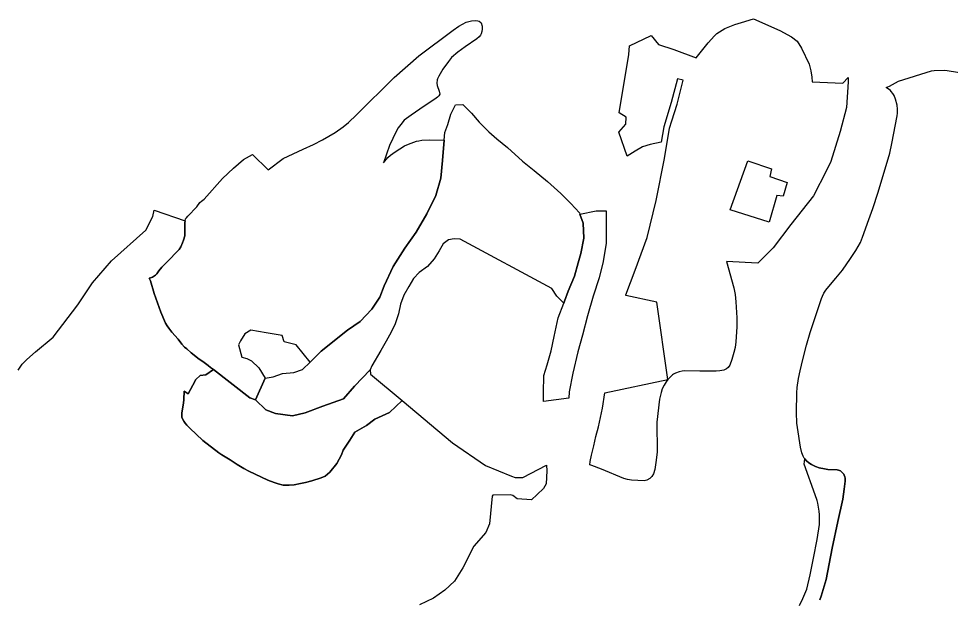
# Model space of a CAD drawing. Header units: millimetres. Extents: x 35444746 to 35449000, y 3482000 to 3488437.
# Drawn here: x 35446698.1 to 35446961.2, y 3487450.9 to 3487614.6 of the extents above; entities that cross this region are included whole.
import ezdxf

# ---------------------------------------------------------------- set-up
doc = ezdxf.new("R2010")
doc.units = ezdxf.units.MM
doc.layers.add('0203.02旱地整理', color=9, linetype='Continuous', true_color=0x808080)
doc.layers.add('0204.02水田整理', color=9, linetype='Continuous', true_color=0x808080)

msp = doc.modelspace()

# ---------------------------------------------------------------- linework, layer by layer
at = {"layer": '0203.02旱地整理', "color": 41}
for points in [[(35446822.245, 3487612.441), (35446824.326, 3487613.545), (35446825.808, 3487613.919), (35446827.109, 3487614.066), (35446827.676, 3487614), (35446828.015, 3487613.885), (35446828.508, 3487613.513), (35446828.613, 3487613.382), (35446828.857, 3487612.437), (35446828.9, 3487611.593), (35446828.791, 3487610.939), (35446828.567, 3487610.295), (35446828.371, 3487609.928), (35446828.049, 3487609.474), (35446827.38, 3487608.872), (35446824.079, 3487606.632), (35446821.953, 3487605.086), (35446820.166, 3487603.64), (35446819.318, 3487602.523), (35446817.788, 3487600.363), (35446816.633, 3487598.323), (35446816.251, 3487597.575), (35446816.175, 3487597.312), (35446816.104, 3487596.369), (35446816.161, 3487595.761), (35446816.716, 3487594.107), (35446816.91, 3487593.31), (35446816.626, 3487592.786), (35446816.276, 3487592.427), (35446815.886, 3487592.113), (35446811.235, 3487589.033), (35446808.863, 3487587.411), (35446806.857, 3487585.975), (35446805.863, 3487584.77), (35446805.187, 3487583.805), (35446804.632, 3487582.798), (35446802.729, 3487578.782), (35446801.003, 3487573.95), (35446802.195, 3487575.471), (35446802.966, 3487576.05), (35446804.277, 3487576.988), (35446806.976, 3487578.689), (35446808.052, 3487579.217), (35446810.317, 3487580.014), (35446810.943, 3487580.177), (35446811.831, 3487580.287), (35446814.066, 3487580.435), (35446818.114, 3487580.35), (35446817.673, 3487574.626), (35446817.158, 3487569.581), (35446815.749, 3487564.704), (35446813.199, 3487559.506), (35446810.242, 3487554.393), (35446807.043, 3487549.85), (35446803.761, 3487544.738), (35446801.209, 3487539.278), (35446799.971, 3487536.046), (35446797.762, 3487532.653), (35446794.41, 3487529.182), (35446790.902, 3487526.781), (35446783.429, 3487520.798), (35446780.341, 3487517.759), (35446776.361, 3487522.608), (35446773.01, 3487523.487), (35446772.382, 3487525.203), (35446767.901, 3487525.998), (35446763.587, 3487526.793), (35446761.905, 3487525.705), (35446760.691, 3487523.78), (35446760.062, 3487522.65), (35446761.026, 3487519.177), (35446762.492, 3487518.717), (35446763.729, 3487518.082), (35446765.827, 3487516.12), (35446767.667, 3487513.238), (35446764.942, 3487507.131), (35446763.307, 3487507.635), (35446753.034, 3487515.634), (35446752.183, 3487516.191), (35446751.552, 3487516.757), (35446750.057, 3487517.959), (35446749.002, 3487518.596), (35446746.786, 3487520.346), (35446745.49, 3487521.441), (35446744.893, 3487522.003), (35446744.14, 3487522.825), (35446743.037, 3487524.231), (35446741.34, 3487526.182), (35446740.448, 3487527.313), (35446739.993, 3487527.99), (35446739.549, 3487528.769), (35446738.149, 3487531.822), (35446736.286, 3487537.068), (35446735.242, 3487540.63), (35446734.863, 3487541.449), (35446735.313, 3487541.472), (35446735.874, 3487541.714), (35446736.697, 3487542.303), (35446737.026, 3487542.667), (35446737.612, 3487543.486), (35446738.492, 3487544.511), (35446739.761, 3487545.851), (35446743.366, 3487549.487), (35446743.869, 3487550.265), (35446744.327, 3487551.341), (35446744.629, 3487552.136), (35446744.97, 3487553.367), (35446745.007, 3487553.917), (35446744.952, 3487557.005), (35446745.011, 3487557.618), (35446745.188, 3487558.093), (35446745.412, 3487558.453), (35446745.782, 3487558.844), (35446748.343145, 3487561.523894), (35446749.198313, 3487562.700268), (35446749.676521, 3487563.109446), (35446750.379, 3487563.711), (35446755.617, 3487569.544), (35446758.656, 3487572.403), (35446761.531, 3487574.823), (35446764.039, 3487576.308), (35446768.518, 3487571.966), (35446772.718, 3487575.105), (35446778.352, 3487577.735), (35446781.252, 3487579.125), (35446783.81, 3487580.414), (35446787.379, 3487582.504), (35446789.653, 3487584.061), (35446791.12, 3487585.262), (35446793.405, 3487587.44), (35446804.069, 3487598.029), (35446811.004, 3487604.081), (35446820.666, 3487611.324)], [(35446822.245, 3487612.441), (35446824.326, 3487613.545), (35446825.808, 3487613.919), (35446827.109, 3487614.066), (35446827.676, 3487614), (35446828.015, 3487613.885), (35446828.508, 3487613.513), (35446828.613, 3487613.382), (35446828.857, 3487612.437), (35446828.9, 3487611.593), (35446828.791, 3487610.939), (35446828.567, 3487610.295), (35446828.371, 3487609.928), (35446828.049, 3487609.474), (35446827.38, 3487608.872), (35446824.079, 3487606.632), (35446821.953, 3487605.086), (35446820.166, 3487603.64), (35446819.318, 3487602.523), (35446817.788, 3487600.363), (35446816.633, 3487598.323), (35446816.251, 3487597.575), (35446816.175, 3487597.312), (35446816.104, 3487596.369), (35446816.161, 3487595.761), (35446816.716, 3487594.107), (35446816.91, 3487593.31), (35446816.626, 3487592.786), (35446816.276, 3487592.427), (35446815.886, 3487592.113), (35446811.235, 3487589.033), (35446808.863, 3487587.411), (35446806.857, 3487585.975), (35446805.863, 3487584.77), (35446805.187, 3487583.805), (35446804.632, 3487582.798), (35446802.729, 3487578.782), (35446801.003, 3487573.95), (35446802.195, 3487575.471), (35446802.966, 3487576.05), (35446804.277, 3487576.988), (35446806.976, 3487578.689), (35446808.052, 3487579.217), (35446810.317, 3487580.014), (35446810.943, 3487580.177), (35446811.831, 3487580.287), (35446814.066, 3487580.435), (35446818.114, 3487580.35), (35446817.673, 3487574.626), (35446817.158, 3487569.581), (35446815.749, 3487564.704), (35446813.199, 3487559.506), (35446810.242, 3487554.393), (35446807.043, 3487549.85), (35446803.761, 3487544.738), (35446801.209, 3487539.278), (35446799.971, 3487536.046), (35446797.762, 3487532.653), (35446794.41, 3487529.182), (35446790.902, 3487526.781), (35446783.429, 3487520.798), (35446780.341, 3487517.759), (35446776.361, 3487522.608), (35446773.01, 3487523.487), (35446772.382, 3487525.203), (35446767.901, 3487525.998), (35446763.587, 3487526.793), (35446761.905, 3487525.705), (35446760.691, 3487523.78), (35446760.062, 3487522.65), (35446761.026, 3487519.177), (35446762.492, 3487518.717), (35446763.729, 3487518.082), (35446765.827, 3487516.12), (35446767.667, 3487513.238), (35446764.942, 3487507.131), (35446763.307, 3487507.635), (35446753.034, 3487515.634), (35446752.183, 3487516.191), (35446751.552, 3487516.757), (35446750.057, 3487517.959), (35446749.002, 3487518.596), (35446746.786, 3487520.346), (35446745.49, 3487521.441), (35446744.893, 3487522.003), (35446744.14, 3487522.825), (35446743.037, 3487524.231), (35446741.34, 3487526.182), (35446740.448, 3487527.313), (35446739.993, 3487527.99), (35446739.549, 3487528.769), (35446738.149, 3487531.822), (35446736.286, 3487537.068), (35446735.242, 3487540.63), (35446734.863, 3487541.449), (35446735.313, 3487541.472), (35446735.874, 3487541.714), (35446736.697, 3487542.303), (35446737.026, 3487542.667), (35446737.612, 3487543.486), (35446738.492, 3487544.511), (35446739.761, 3487545.851), (35446743.366, 3487549.487), (35446743.869, 3487550.265), (35446744.327, 3487551.341), (35446744.629, 3487552.136), (35446744.97, 3487553.367), (35446745.007, 3487553.917), (35446744.952, 3487557.005), (35446745.011, 3487557.618), (35446745.188, 3487558.093), (35446745.412, 3487558.453), (35446745.782, 3487558.844), (35446748.343145, 3487561.523894), (35446749.198313, 3487562.700268), (35446749.676521, 3487563.109446), (35446750.379, 3487563.711), (35446755.617, 3487569.544), (35446758.656, 3487572.403), (35446761.531, 3487574.823), (35446764.039, 3487576.308), (35446768.518, 3487571.966), (35446772.718, 3487575.105), (35446778.352, 3487577.735), (35446781.252, 3487579.125), (35446783.81, 3487580.414), (35446787.379, 3487582.504), (35446789.653, 3487584.061), (35446791.12, 3487585.262), (35446793.405, 3487587.44), (35446804.069, 3487598.029), (35446811.004, 3487604.081), (35446820.666, 3487611.324)], [(35446876.499349, 3487609.790304), (35446878.639184, 3487607.326938), (35446882.949797, 3487605.865457), (35446889.229148, 3487603.517182), (35446892.645, 3487607.726), (35446894.454, 3487609.764), (35446895.084, 3487610.357), (35446897.278, 3487611.771), (35446900.117, 3487612.957), (35446901.991, 3487613.517), (35446905.379, 3487614.574), (35446912.875, 3487611.202), (35446916.137, 3487609.414), (35446917.702, 3487608.249), (35446919.001, 3487606.216), (35446921.076, 3487601.733), (35446921.58, 3487599.84), (35446921.899, 3487598.125), (35446922.004, 3487596.801), (35446930.588, 3487596.406), (35446932.14692, 3487598.020009), (35446932.076, 3487596.791), (35446931.66, 3487589.524), (35446929.869, 3487582.76), (35446927.276, 3487574.288), (35446925.982, 3487571.802), (35446922.343, 3487564.615), (35446915.91, 3487556.542), (35446910.973, 3487549.965), (35446906.634, 3487545.63), (35446897.813, 3487546.074), (35446899.886, 3487538.676), (35446900.194, 3487536.825), (35446900.467, 3487534.725), (35446900.711, 3487530.252), (35446900.671, 3487527.723), (35446900.43, 3487523.498), (35446900.233, 3487521.862), (35446899.893, 3487520.411), (35446899.344, 3487518.477), (35446898.705, 3487516.901), (35446898.249, 3487516.258), (35446897.81, 3487515.805), (35446897.036, 3487515.474), (35446895.921, 3487515.275), (35446894.833, 3487515.172), (35446890.295, 3487515.179), (35446886.033, 3487515.268), (35446885.24, 3487515.201), (35446884.424, 3487515.043), (35446883.389, 3487514.638), (35446882.865, 3487514.358), (35446882.527, 3487514.121), (35446881.771, 3487513.441), (35446881.286, 3487512.832), (35446878.145, 3487534.602), (35446869.387, 3487536.565), (35446869.424, 3487536.719), (35446872.029, 3487543.645), (35446875.379, 3487552.903), (35446877.934, 3487563.265), (35446880.331, 3487575.164), (35446881.742, 3487583.697), (35446882.401, 3487585.816), (35446883.845, 3487590.459), (35446885.595, 3487597.219), (35446883.951, 3487597.65), (35446882.222, 3487590.963), (35446880.084, 3487584.088), (35446879.364, 3487579.737), (35446876.281, 3487579.099), (35446874.111, 3487578.408), (35446872.018, 3487577.227), (35446869.812, 3487575.854), (35446867.436, 3487582.607), (35446869.348, 3487584.837), (35446869.497, 3487586.835), (35446867.469, 3487588.011), (35446870.213, 3487604.472), (35446870.442, 3487606.882)], [(35446876.499349, 3487609.790304), (35446878.639184, 3487607.326938), (35446882.949797, 3487605.865457), (35446889.229148, 3487603.517182), (35446892.645, 3487607.726), (35446894.454, 3487609.764), (35446895.084, 3487610.357), (35446897.278, 3487611.771), (35446900.117, 3487612.957), (35446901.991, 3487613.517), (35446905.379, 3487614.574), (35446912.875, 3487611.202), (35446916.137, 3487609.414), (35446917.702, 3487608.249), (35446919.001, 3487606.216), (35446921.076, 3487601.733), (35446921.58, 3487599.84), (35446921.899, 3487598.125), (35446922.004, 3487596.801), (35446930.588, 3487596.406), (35446932.14692, 3487598.020009), (35446932.076, 3487596.791), (35446931.66, 3487589.524), (35446929.869, 3487582.76), (35446927.276, 3487574.288), (35446925.982, 3487571.802), (35446922.343, 3487564.615), (35446915.91, 3487556.542), (35446910.973, 3487549.965), (35446906.634, 3487545.63), (35446897.813, 3487546.074), (35446899.886, 3487538.676), (35446900.194, 3487536.825), (35446900.467, 3487534.725), (35446900.711, 3487530.252), (35446900.671, 3487527.723), (35446900.43, 3487523.498), (35446900.233, 3487521.862), (35446899.893, 3487520.411), (35446899.344, 3487518.477), (35446898.705, 3487516.901), (35446898.249, 3487516.258), (35446897.81, 3487515.805), (35446897.036, 3487515.474), (35446895.921, 3487515.275), (35446894.833, 3487515.172), (35446890.295, 3487515.179), (35446886.033, 3487515.268), (35446885.24, 3487515.201), (35446884.424, 3487515.043), (35446883.389, 3487514.638), (35446882.865, 3487514.358), (35446882.527, 3487514.121), (35446881.771, 3487513.441), (35446881.286, 3487512.832), (35446878.145, 3487534.602), (35446869.387, 3487536.565), (35446869.424, 3487536.719), (35446872.029, 3487543.645), (35446875.379, 3487552.903), (35446877.934, 3487563.265), (35446880.331, 3487575.164), (35446881.742, 3487583.697), (35446882.401, 3487585.816), (35446883.845, 3487590.459), (35446885.595, 3487597.219), (35446883.951, 3487597.65), (35446882.222, 3487590.963), (35446880.084, 3487584.088), (35446879.364, 3487579.737), (35446876.281, 3487579.099), (35446874.111, 3487578.408), (35446872.018, 3487577.227), (35446869.812, 3487575.854), (35446867.436, 3487582.607), (35446869.348, 3487584.837), (35446869.497, 3487586.835), (35446867.469, 3487588.011), (35446870.213, 3487604.472), (35446870.442, 3487606.882)], [(35446903.85, 3487574.505), (35446910.482, 3487572.202), (35446909.976, 3487570.057), (35446914.9, 3487568.375), (35446913.768, 3487564.485), (35446912.042, 3487564.726), (35446909.807, 3487557.159), (35446898.87, 3487560.648)], [(35446903.85, 3487574.505), (35446910.482, 3487572.202), (35446909.976, 3487570.057), (35446914.9, 3487568.375), (35446913.768, 3487564.485), (35446912.042, 3487564.726), (35446909.807, 3487557.159), (35446898.87, 3487560.648)], [(35446863.87, 3487560.411), (35446863.824, 3487556.886), (35446863.877, 3487551.268), (35446863.037, 3487546.144), (35446861.873, 3487541.509), (35446860.137, 3487536.307), (35446858.587, 3487530.794), (35446857.144, 3487525.37), (35446855.816, 3487520.65), (35446854.4, 3487514.627), (35446853.395, 3487509.335), (35446853.283, 3487507.614), (35446846.206, 3487506.668), (35446846.131, 3487509.123), (35446846.238, 3487513.947), (35446847.153, 3487516.968), (35446848.296, 3487520.877), (35446849.216, 3487524.96), (35446850.343, 3487530.242), (35446851.9, 3487534.404), (35446852.082, 3487534.89), (35446853.103, 3487537.714), (35446854.872, 3487541.966), (35446855.953, 3487545.718), (35446856.702, 3487548.327), (35446857.573, 3487552.691), (35446857.356, 3487556.951), (35446856.417, 3487559.439), (35446861.024, 3487560.379)], [(35446863.87, 3487560.411), (35446863.824, 3487556.886), (35446863.877, 3487551.268), (35446863.037, 3487546.144), (35446861.873, 3487541.509), (35446860.137, 3487536.307), (35446858.587, 3487530.794), (35446857.144, 3487525.37), (35446855.816, 3487520.65), (35446854.4, 3487514.627), (35446853.395, 3487509.335), (35446853.283, 3487507.614), (35446846.206, 3487506.668), (35446846.131, 3487509.123), (35446846.238, 3487513.947), (35446847.153, 3487516.968), (35446848.296, 3487520.877), (35446849.216, 3487524.96), (35446850.343, 3487530.242), (35446851.9, 3487534.404), (35446852.082, 3487534.89), (35446853.103, 3487537.714), (35446854.872, 3487541.966), (35446855.953, 3487545.718), (35446856.702, 3487548.327), (35446857.573, 3487552.691), (35446857.356, 3487556.951), (35446856.417, 3487559.439), (35446861.024, 3487560.379)], [(35446753.034, 3487515.634), (35446763.307, 3487507.635), (35446764.942, 3487507.131), (35446767.854, 3487504.275), (35446770.546, 3487503.28), (35446775.362, 3487502.602), (35446778.88, 3487503.483), (35446783.873, 3487505.336), (35446789.767, 3487507.43), (35446792.808, 3487510.928), (35446797.275, 3487515.532), (35446797.351, 3487514.386), (35446806.252, 3487506.911), (35446802.712, 3487503.562), (35446798.541, 3487501.629), (35446796.222, 3487499.827), (35446792.936, 3487497.96), (35446791.554, 3487495.768), (35446789.661, 3487492.942), (35446789.158, 3487491.594), (35446787.83, 3487489.136), (35446785.846, 3487486.681), (35446784.582, 3487485.582), (35446783.464, 3487485.154), (35446780.753, 3487484.246), (35446779.049, 3487483.809), (35446777.574, 3487483.491), (35446775.814, 3487483.168), (35446774.431, 3487483.037), (35446772.711, 3487483.068), (35446771.278, 3487483.394), (35446770.175, 3487483.761), (35446768.35, 3487484.445), (35446763.034, 3487486.957), (35446761.564, 3487487.709), (35446759.771, 3487488.83), (35446757.721, 3487490.204), (35446755.398, 3487491.564), (35446754.549, 3487492.124), (35446750.056, 3487495.654), (35446746.344, 3487499.096), (35446745.55, 3487499.937), (35446745.097, 3487500.547), (35446744.724, 3487501.14), (35446744.155, 3487502.168), (35446744.091, 3487502.431), (35446744.085, 3487503.427), (35446744.589, 3487506.172), (35446744.721, 3487507.175), (35446744.809, 3487509.507), (35446745.94, 3487508.785), (35446747.264, 3487511.238), (35446748.103, 3487512.867), (35446749.288, 3487513.985), (35446750.883, 3487514.19)], [(35446753.034, 3487515.634), (35446763.307, 3487507.635), (35446764.942, 3487507.131), (35446767.854, 3487504.275), (35446770.546, 3487503.28), (35446775.362, 3487502.602), (35446778.88, 3487503.483), (35446783.873, 3487505.336), (35446789.767, 3487507.43), (35446792.808, 3487510.928), (35446797.275, 3487515.532), (35446797.351, 3487514.386), (35446806.252, 3487506.911), (35446802.712, 3487503.562), (35446798.541, 3487501.629), (35446796.222, 3487499.827), (35446792.936, 3487497.96), (35446791.554, 3487495.768), (35446789.661, 3487492.942), (35446789.158, 3487491.594), (35446787.83, 3487489.136), (35446785.846, 3487486.681), (35446784.582, 3487485.582), (35446783.464, 3487485.154), (35446780.753, 3487484.246), (35446779.049, 3487483.809), (35446777.574, 3487483.491), (35446775.814, 3487483.168), (35446774.431, 3487483.037), (35446772.711, 3487483.068), (35446771.278, 3487483.394), (35446770.175, 3487483.761), (35446768.35, 3487484.445), (35446763.034, 3487486.957), (35446761.564, 3487487.709), (35446759.771, 3487488.83), (35446757.721, 3487490.204), (35446755.398, 3487491.564), (35446754.549, 3487492.124), (35446750.056, 3487495.654), (35446746.344, 3487499.096), (35446745.55, 3487499.937), (35446745.097, 3487500.547), (35446744.724, 3487501.14), (35446744.155, 3487502.168), (35446744.091, 3487502.431), (35446744.085, 3487503.427), (35446744.589, 3487506.172), (35446744.721, 3487507.175), (35446744.809, 3487509.507), (35446745.94, 3487508.785), (35446747.264, 3487511.238), (35446748.103, 3487512.867), (35446749.288, 3487513.985), (35446750.883, 3487514.19)], [(35446881.286, 3487512.832), (35446880.768, 3487512.182), (35446880.164, 3487511.245), (35446879.685, 3487510.251), (35446879.353, 3487509.197), (35446878.917, 3487507.3), (35446878.182, 3487500.796), (35446878.221, 3487492.378), (35446877.892, 3487489.438), (35446877.564, 3487487.5), (35446877.218, 3487486.219), (35446876.762, 3487485.465), (35446876.196, 3487484.886), (35446875.354, 3487484.422), (35446874.56, 3487484.257), (35446870.971, 3487484.468), (35446869.855, 3487484.622), (35446868.783, 3487484.912), (35446862.499, 3487487.584), (35446859.83, 3487488.578), (35446859.194, 3487488.809), (35446859.341, 3487489.696), (35446859.751, 3487491.529), (35446860.398, 3487494.128), (35446860.912, 3487496.727), (35446861.66, 3487499.526), (35446862.821, 3487504.725), (35446863.453, 3487509.081)], [(35446881.286, 3487512.832), (35446880.768, 3487512.182), (35446880.164, 3487511.245), (35446879.685, 3487510.251), (35446879.353, 3487509.197), (35446878.917, 3487507.3), (35446878.182, 3487500.796), (35446878.221, 3487492.378), (35446877.892, 3487489.438), (35446877.564, 3487487.5), (35446877.218, 3487486.219), (35446876.762, 3487485.465), (35446876.196, 3487484.886), (35446875.354, 3487484.422), (35446874.56, 3487484.257), (35446870.971, 3487484.468), (35446869.855, 3487484.622), (35446868.783, 3487484.912), (35446862.499, 3487487.584), (35446859.83, 3487488.578), (35446859.194, 3487488.809), (35446859.341, 3487489.696), (35446859.751, 3487491.529), (35446860.398, 3487494.128), (35446860.912, 3487496.727), (35446861.66, 3487499.526), (35446862.821, 3487504.725), (35446863.453, 3487509.081)]]:
    msp.add_lwpolyline(points, close=True, dxfattribs=at)
msp.add_lwpolyline([(35446918.359, 3487449.092), (35446919.374, 3487451.111), (35446920.489, 3487453.682), (35446921.396, 3487457.801), (35446922.367, 3487462.484), (35446923.402, 3487467.732), (35446924.006, 3487471.959), (35446924.009, 3487474.689), (35446923.937, 3487475.701), (35446923.602, 3487477.969), (35446923.416, 3487478.684), (35446922.829, 3487480.365), (35446919.678, 3487488.935), (35446919.909, 3487490.435), (35446920.373, 3487489.935), (35446920.978, 3487489.388), (35446921.794, 3487488.855), (35446922.928, 3487488.271), (35446923.954, 3487487.916), (35446925.459, 3487487.609), (35446926.413, 3487487.489), (35446928.972, 3487487.364), (35446929.36, 3487487.286), (35446929.922, 3487487.052), (35446930.27, 3487486.798), (35446930.52, 3487486.555), (35446930.892, 3487486.141), (35446931.035, 3487485.899), (35446931.222, 3487485.364), (35446931.283, 3487485.043), (35446931.278, 3487484.146), (35446930.947, 3487481.901), (35446930.605, 3487479.14), (35446929.166, 3487472.774), (35446927.635, 3487465.297), (35446925.917, 3487456.448), (35446924.464, 3487451.762), (35446924.095, 3487450.69)], dxfattribs=at)
msp.add_lwpolyline([(35446918.359, 3487449.092), (35446919.374, 3487451.111), (35446920.489, 3487453.682), (35446921.396, 3487457.801), (35446922.367, 3487462.484), (35446923.402, 3487467.732), (35446924.006, 3487471.959), (35446924.009, 3487474.689), (35446923.937, 3487475.701), (35446923.602, 3487477.969), (35446923.416, 3487478.684), (35446922.829, 3487480.365), (35446919.678, 3487488.935), (35446919.909, 3487490.435), (35446920.373, 3487489.935), (35446920.978, 3487489.388), (35446921.794, 3487488.855), (35446922.928, 3487488.271), (35446923.954, 3487487.916), (35446925.459, 3487487.609), (35446926.413, 3487487.489), (35446928.972, 3487487.364), (35446929.36, 3487487.286), (35446929.922, 3487487.052), (35446930.27, 3487486.798), (35446930.52, 3487486.555), (35446930.892, 3487486.141), (35446931.035, 3487485.899), (35446931.222, 3487485.364), (35446931.283, 3487485.043), (35446931.278, 3487484.146), (35446930.947, 3487481.901), (35446930.605, 3487479.14), (35446929.166, 3487472.774), (35446927.635, 3487465.297), (35446925.917, 3487456.448), (35446924.464, 3487451.762), (35446924.095, 3487450.69)], dxfattribs=at)
at = {"layer": '0204.02水田整理', "color": 51}
for points in [[(35446924.095, 3487450.69), (35446924.464, 3487451.762), (35446925.917, 3487456.448), (35446927.635, 3487465.297), (35446929.166, 3487472.774), (35446930.605, 3487479.14), (35446930.947, 3487481.901), (35446931.278, 3487484.146), (35446931.283, 3487485.043), (35446931.222, 3487485.364), (35446931.035, 3487485.899), (35446930.892, 3487486.141), (35446930.52, 3487486.555), (35446930.27, 3487486.798), (35446929.922, 3487487.052), (35446929.36, 3487487.286), (35446928.972, 3487487.364), (35446926.413, 3487487.489), (35446925.459, 3487487.609), (35446923.954, 3487487.916), (35446922.928, 3487488.271), (35446921.794, 3487488.855), (35446920.978, 3487489.388), (35446920.373, 3487489.935), (35446919.909, 3487490.435), (35446919.718, 3487490.689), (35446919.434, 3487491.205), (35446919.077, 3487492.177), (35446918.718, 3487493.746), (35446917.808, 3487499.326), (35446917.643, 3487500.546), (35446917.544, 3487503.493), (35446917.607, 3487509.036), (35446917.753, 3487510.594), (35446918.096, 3487513.104), (35446918.546, 3487515.292), (35446919.295, 3487518.434), (35446920.343, 3487522.529), (35446921.383, 3487526.045), (35446924.582, 3487535.653), (35446924.872, 3487536.377), (35446925.259, 3487537.159), (35446925.791, 3487537.996), (35446926.676, 3487539.042), (35446928.644, 3487541.367), (35446930.563, 3487543.707), (35446932.754, 3487546.92), (35446934.244, 3487549.201), (35446935.569, 3487551.491), (35446936.212, 3487552.979), (35446937.993, 3487557.966), (35446939.078, 3487561.097), (35446940.555, 3487565.661), (35446943.891, 3487576.633), (35446944.46, 3487579.342), (35446945.964, 3487587.207), (35446946.074, 3487587.939), (35446946.088, 3487589.086), (35446945.905, 3487590.188), (35446945.436, 3487591.891), (35446945.06, 3487592.87), (35446944.721, 3487593.52), (35446944.25, 3487594.08), (35446944.021, 3487594.289), (35446942.829, 3487595.164), (35446943.741297, 3487595.531158), (35446946.344, 3487596.912), (35446955.604, 3487599.882), (35446956.342, 3487600), (35446959.193, 3487600.028), (35446960.094, 3487599.948), (35446967.635, 3487598.696)], [(35446697.922, 3487515.468), (35446699.067, 3487517.171), (35446700.34, 3487518.508), (35446702.798, 3487520.595), (35446707.838, 3487524.81), (35446714.782, 3487533.847), (35446718.907, 3487540.094), (35446724.242, 3487546.287), (35446733.966, 3487554.938), (35446735.912, 3487558.757), (35446736.270948, 3487560.543843), (35446745.011, 3487557.618), (35446744.952, 3487557.005), (35446745.007, 3487553.917), (35446744.97, 3487553.367), (35446744.629, 3487552.136), (35446744.327, 3487551.341), (35446743.869, 3487550.265), (35446743.366, 3487549.487), (35446739.761, 3487545.851), (35446738.492, 3487544.511), (35446737.612, 3487543.486), (35446737.026, 3487542.667), (35446736.697, 3487542.303), (35446735.874, 3487541.714), (35446735.313, 3487541.472), (35446734.863, 3487541.449), (35446735.242, 3487540.63), (35446736.286, 3487537.068), (35446738.149, 3487531.822), (35446739.549, 3487528.769), (35446739.993, 3487527.99), (35446740.448, 3487527.313), (35446741.34, 3487526.182), (35446743.037, 3487524.231), (35446744.14, 3487522.825), (35446744.893, 3487522.003), (35446745.49, 3487521.441), (35446746.786, 3487520.346), (35446749.002, 3487518.596), (35446750.057, 3487517.959), (35446751.552, 3487516.757), (35446752.183, 3487516.191), (35446753.034, 3487515.634), (35446750.883, 3487514.19), (35446749.288, 3487513.985), (35446748.103, 3487512.867), (35446747.264, 3487511.238), (35446745.94, 3487508.785), (35446744.809, 3487509.507), (35446744.721, 3487507.175), (35446744.589, 3487506.172), (35446744.085, 3487503.427), (35446744.091, 3487502.431), (35446744.155, 3487502.168), (35446744.724, 3487501.14), (35446745.097, 3487500.547), (35446745.55, 3487499.937), (35446746.344, 3487499.096), (35446750.056, 3487495.654), (35446754.549, 3487492.124), (35446755.398, 3487491.564), (35446757.721, 3487490.204), (35446759.771, 3487488.83), (35446761.564, 3487487.709), (35446763.034, 3487486.957), (35446768.35, 3487484.445), (35446770.175, 3487483.761), (35446771.278, 3487483.394), (35446772.711, 3487483.068), (35446774.431, 3487483.037), (35446775.814, 3487483.168), (35446777.574, 3487483.491), (35446779.049, 3487483.809), (35446780.753, 3487484.246), (35446783.464, 3487485.154), (35446784.582, 3487485.582), (35446785.846, 3487486.681), (35446787.83, 3487489.136), (35446789.158, 3487491.594), (35446789.661, 3487492.942), (35446791.554, 3487495.768), (35446792.936, 3487497.96), (35446796.222, 3487499.827), (35446798.541, 3487501.629), (35446802.712, 3487503.562), (35446806.252, 3487506.911), (35446820.499, 3487494.948), (35446829.799, 3487488.598), (35446837.151, 3487485.613), (35446838.213, 3487485.198), (35446840.341, 3487485.187), (35446846.977, 3487488.686), (35446847.06, 3487487.119), (35446846.899, 3487483.44), (35446846.156, 3487482.135), (35446844.389, 3487480.421), (35446842.745, 3487478.875), (35446838.747, 3487479.207), (35446837.522, 3487480.115), (35446836.785, 3487480.283), (35446831.867, 3487480.226), (35446831.702, 3487479.981), (35446830.924, 3487472.116), (35446829.846, 3487469.745), (35446826.548, 3487465.827), (35446823.402, 3487459.696), (35446821.006, 3487456.02), (35446818.288, 3487453.411), (35446815.162, 3487451.214), (35446811.136, 3487449.268)]]:
    msp.add_lwpolyline(points, dxfattribs=at)
msp.add_lwpolyline([(35446818.114, 3487580.35), (35446818.277, 3487582.461), (35446819.198, 3487584.771), (35446820.042, 3487587.655), (35446821.361, 3487590.26), (35446823.402, 3487590.331), (35446825.839, 3487587.952), (35446828.03, 3487585.41), (35446830.709, 3487582.621), (35446832.984, 3487580.651), (35446836.028, 3487578.245), (35446840.259, 3487574.436), (35446843.488, 3487571.782), (35446847.283, 3487568.637), (35446851.097, 3487565.276), (35446853.854, 3487562.49), (35446856.286, 3487559.787), (35446856.417, 3487559.439), (35446857.356, 3487556.951), (35446857.573, 3487552.691), (35446856.702, 3487548.327), (35446855.953, 3487545.718), (35446854.872, 3487541.966), (35446853.103, 3487537.714), (35446852.082, 3487534.89), (35446851.9, 3487534.404), (35446849.935, 3487536.382), (35446848.473, 3487538.518), (35446822.676, 3487552.402), (35446820.958, 3487552.493), (35446819.319, 3487552.174), (35446817.84, 3487551.117), (35446816.766, 3487549.158), (35446815.281, 3487546.874), (35446813.387, 3487544.673), (35446811.086, 3487543.048), (35446809.44, 3487541.337), (35446808.201, 3487539.051), (35446806.715, 3487536.603), (35446805.801, 3487534.07), (35446805.215, 3487531.372), (35446804.3, 3487528.512), (35446803.223, 3487526.143), (35446801.737, 3487523.613), (35446800.25, 3487521.001), (35446797.69, 3487516.676), (35446797.275, 3487515.532), (35446792.808, 3487510.928), (35446789.767, 3487507.43), (35446783.873, 3487505.336), (35446778.88, 3487503.483), (35446775.362, 3487502.602), (35446770.546, 3487503.28), (35446767.854, 3487504.275), (35446764.942, 3487507.131), (35446767.667, 3487513.238), (35446769.872, 3487513.554), (35446772.489, 3487514.52), (35446775.674, 3487514.83), (35446778.127, 3487515.633), (35446780.341, 3487517.759), (35446783.429, 3487520.798), (35446790.902, 3487526.781), (35446794.41, 3487529.182), (35446797.762, 3487532.653), (35446799.971, 3487536.046), (35446801.209, 3487539.278), (35446803.761, 3487544.738), (35446807.043, 3487549.85), (35446810.242, 3487554.393), (35446813.199, 3487559.506), (35446815.749, 3487564.704), (35446817.158, 3487569.581), (35446817.673, 3487574.626)], close=True, dxfattribs=at)

doc.saveas('drawing.dxf')
